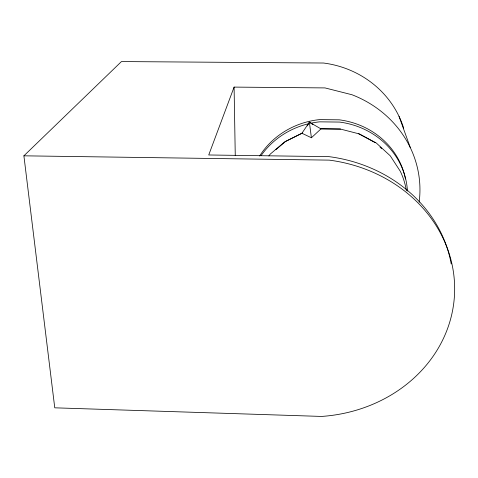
<?xml version="1.0" encoding="UTF-8"?>
<svg xmlns="http://www.w3.org/2000/svg" width="478" height="478" viewBox="0 0 478 478"><rect width="100%" height="100%" fill="white"/><g stroke="black" fill="none" stroke-linecap="round" stroke-linejoin="round"><path stroke-width="0.72" d="M419.146 202.218A110.143 102.961 -0.6 0 0 351.987 94.746L324.998 87.916L234.089 87.098L208.731 154.98L329.019 156.647A143.687 127.841 1.8 0 1 451.208 263.928M307.288 125.869L309.385 122.165L320.971 128.893L340.557 129.126M268.893 155.971L270.19 154.161L284.649 141.882L301.929 133.254L309.385 122.165L312.899 124.591M23.9 155.822L329.223 160.13A145.36 129 1.9 0 1 454.608 292.237A145.36 129 1.9 0 1 321.563 416.434L54.761 407.818L23.9 155.822L121.448 61.566L323.54 63.024A97.751 92.989 -2.6 0 1 403.689 128.2M301.929 133.254L311.399 137.766L320.971 128.893M275.961 149.614L285.575 141.452L302.454 133.027M321.055 128.767L340.181 128.994L359.42 133.959L376.347 143.059L390.263 155.816L400.337 171.351A81.141 75.285 -3.2 0 1 406.39 190.788M358.608 133.715L375.14 142.605M380.034 147.087L381.665 148.58M399.046 116.393L410.333 147.702M309.385 122.165L311.399 137.766M234.089 87.098L235.26 155.655M261.072 155.637A79.742 74.215 -3.8 0 1 308.663 123.718M311.56 123.079A79.742 74.215 -3.8 0 1 319.591 121.842L339.535 122.069A79.742 74.215 -3.8 0 1 407.447 191.086M259.656 155.983A79.043 73.666 -4 0 1 319.525 119.608L339.29 119.829A79.043 73.666 -4 0 1 405.452 179.005"/></g></svg>
